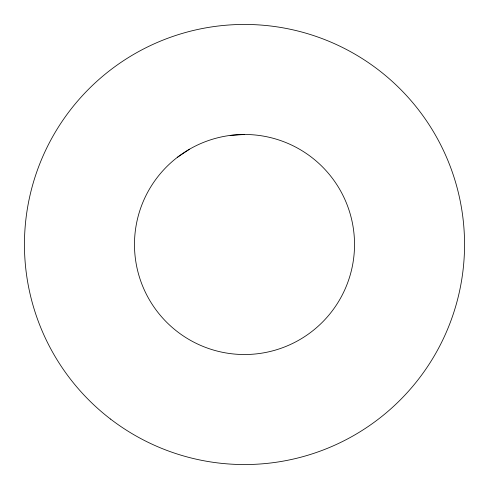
<?xml version="1.0" encoding="UTF-8"?>
<svg xmlns="http://www.w3.org/2000/svg" width="489" height="489" viewBox="0 0 489 489"><rect width="100%" height="100%" fill="white"/><g stroke="black" fill="none" stroke-linecap="round" stroke-linejoin="round"><path stroke-width="0.73" d="M177.519 157.213L189.487 149.218A110.025 110.025 0 0 1 354.525 244.5A110.025 110.025 0 0 1 189.487 339.782A110.025 110.025 0 0 1 189.487 149.218M230.142 135.416L244.5 134.475M110.545 419.079A220.05 220.05 0 0 0 462.667 273.223A220.05 220.05 0 0 0 160.288 41.198A220.05 220.05 0 0 0 110.545 419.079"/></g></svg>
